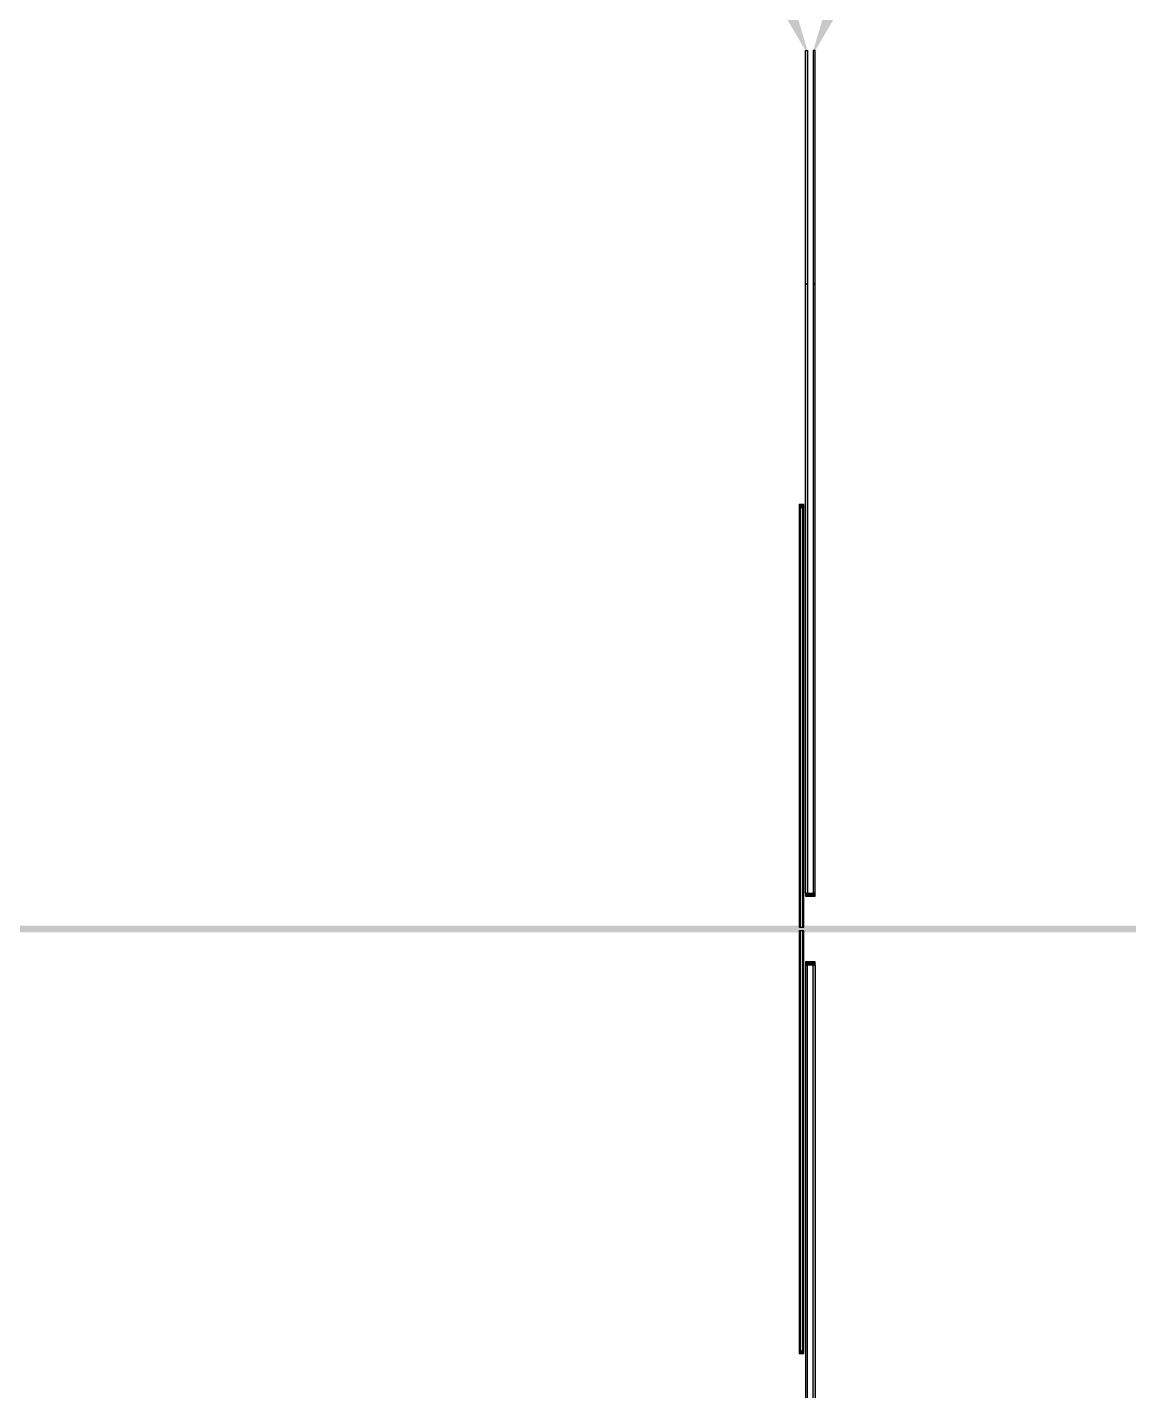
# Model space of a CAD drawing. Extents: x -200 to 7200, y -200 to 2100.
# Drawn here: x 3724 to 4288, y 714 to 1412 of the extents above; entities that cross this region are included whole.
import ezdxf

# ---------------------------------------------------------------- set-up
doc = ezdxf.new("R2010")
doc.units = 0
doc.layers.add('GAP', color=1, linetype='continuous')
doc.layers.add('PIN', color=3, linetype='continuous')

# ---------------------------------------------------------------- blocks, each defined once
blk = doc.blocks.new('R1C2BGAP')
for points in [[(4121.7, 1165.97), (4121.7, 1167.47), (4119.2, 1167.47), (4119.2, 1165.97), (4121.7, 1165.97)], [(4121.7, 950.97), (4121.7, 1165.97), (4119.2, 1165.97), (4119.2, 950.97), (4121.7, 950.97)], [(4119.2, 949.03), (4119.2, 734.03), (4121.7, 734.03), (4121.7, 949.03), (4119.2, 949.03)], [(4119.2, 734.03), (4119.2, 732.53), (4121.7, 732.53), (4121.7, 734.03), (4119.2, 734.03)]]:
    blk.add_lwpolyline(points)
for points in [[(4121.7, 1165.97), (4121.7, 1167.47), (4119.2, 1165.97), (4119.2, 1167.47)], [(4121.7, 950.97), (4121.7, 1165.97), (4119.2, 950.97), (4119.2, 1165.97)], [(4407.58, 951.75), (3201.75, 951.75), (4407.58, 948.25), (3201.75, 948.25)], [(4119.2, 949.03), (4119.2, 734.03), (4121.7, 949.03), (4121.7, 734.03)], [(4119.2, 734.03), (4119.2, 732.53), (4121.7, 734.03), (4121.7, 732.53)]]:
    blk.add_solid(points)
blk = doc.blocks.new('R1C2BPIN')
for points in [[(4121.05, 950.97), (4121.05, 1165.97), (4119.85, 1165.97), (4119.85, 950.97), (4121.05, 950.97)], [(4119.85, 949.03), (4119.85, 734.03), (4121.05, 734.03), (4121.05, 949.03), (4119.85, 949.03)]]:
    blk.add_lwpolyline(points)
for points in [[(4121.05, 950.97), (4121.05, 1165.97), (4119.85, 950.97), (4119.85, 1165.97)], [(4407.58, 950.35), (3201.75, 950.35), (4407.58, 951.25), (3201.75, 951.25)], [(4407.58, 949.65), (3201.75, 949.65), (4407.58, 948.75), (3201.75, 948.75)], [(4119.85, 949.03), (4119.85, 734.03), (4121.05, 949.03), (4121.05, 734.03)]]:
    blk.add_solid(points)
blk = doc.blocks.new('R1C2B')
for points in [[(4123.5, 1400), (4123.5, 1280.5), (4122.5, 1280.5), (4122.5, 1400), (4123.5, 1400)], [(4126.5, 1400), (4126.5, 1280.5), (4127.5, 1280.5), (4127.5, 1400), (4126.5, 1400)], [(4123.5, 1280.5), (4123.5, 968.25), (4122.5, 968.25), (4122.5, 1280.5), (4123.5, 1280.5)], [(4126.5, 1280.5), (4126.5, 968.25), (4127.5, 968.25), (4127.5, 1280.5), (4126.5, 1280.5)], [(4122.5, 968.25), (4122.5, 966.75), (4127.5, 966.75), (4127.5, 968.25), (4122.5, 968.25)], [(4127.5, 931.75), (4127.5, 933.25), (4122.5, 933.25), (4122.5, 931.75), (4127.5, 931.75)], [(4123.5, 619.5), (4123.5, 931.75), (4122.5, 931.75), (4122.5, 619.5), (4123.5, 619.5)], [(4126.5, 619.5), (4126.5, 931.75), (4127.5, 931.75), (4127.5, 619.5), (4126.5, 619.5)]]:
    blk.add_lwpolyline(points)
for points in [[(4050, 1650), (4123.5, 1400), (3975, 1650), (4122.5, 1400)], [(4200, 1650), (4126.5, 1400), (4275, 1650), (4127.5, 1400)], [(4123.5, 1400), (4123.5, 1280.5), (4122.5, 1400), (4122.5, 1280.5)], [(4126.5, 1400), (4126.5, 1280.5), (4127.5, 1400), (4127.5, 1280.5)], [(4123.5, 1280.5), (4123.5, 968.25), (4122.5, 1280.5), (4122.5, 968.25)], [(4126.5, 1280.5), (4126.5, 968.25), (4127.5, 1280.5), (4127.5, 968.25)], [(4122.5, 968.25), (4122.5, 966.75), (4127.5, 968.25), (4127.5, 966.75)], [(4127.5, 931.75), (4127.5, 933.25), (4122.5, 931.75), (4122.5, 933.25)], [(4123.5, 619.5), (4123.5, 931.75), (4122.5, 619.5), (4122.5, 931.75)], [(4126.5, 619.5), (4126.5, 931.75), (4127.5, 619.5), (4127.5, 931.75)]]:
    blk.add_solid(points)

msp = doc.modelspace()

# ---------------------------------------------------------------- block references
msp.add_blockref('R1C2B', (0, 0))
at = {"layer": 'gap'}
msp.add_blockref('R1C2BGAP', (0, 0), dxfattribs=at)
at = {"layer": 'pin'}
msp.add_blockref('R1C2BPIN', (0, 0), dxfattribs=at)

doc.saveas('drawing.dxf')
